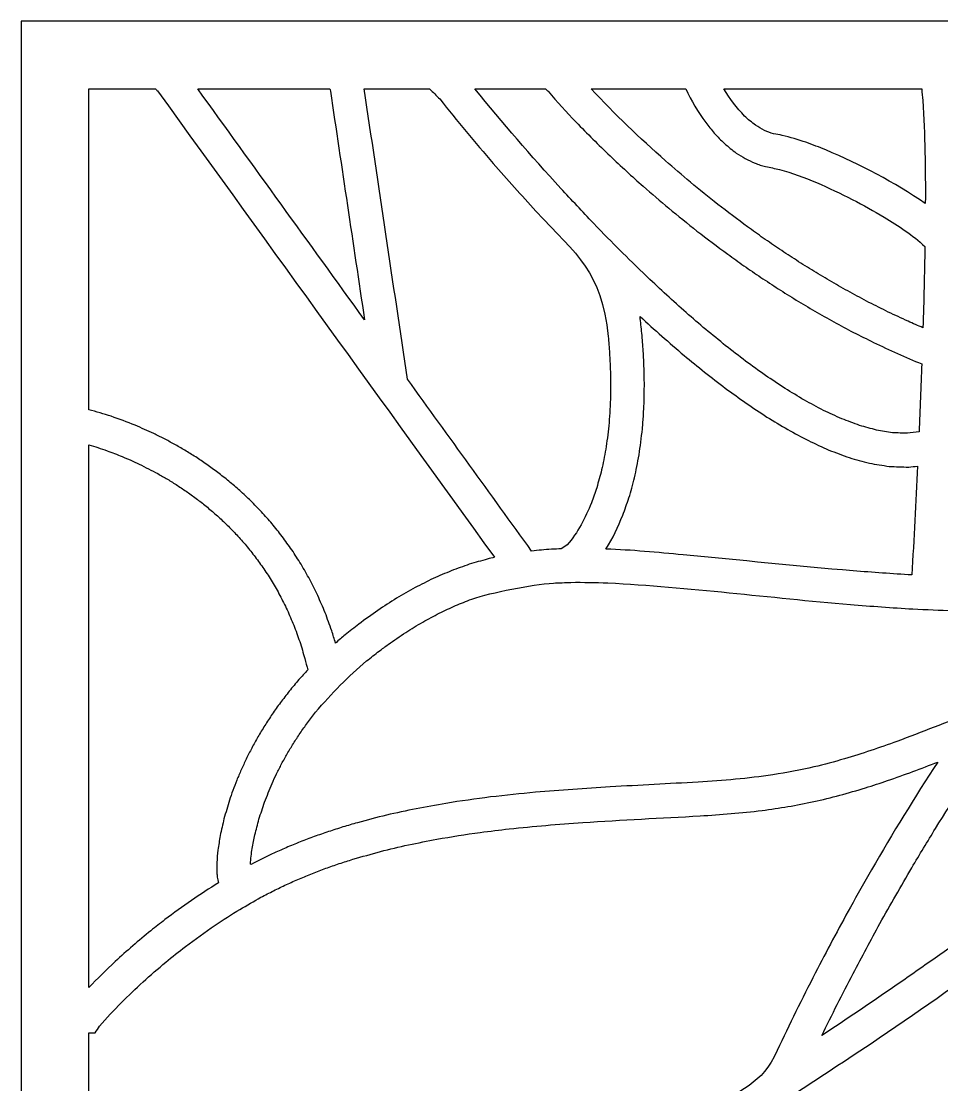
# Model space of a CAD drawing. Header units: centimetres. Extents: x 12.3 to 24.6, y -9 to -3.9.
# Drawn here: x 12.336 to 15.113, y -7.06 to -3.854 of the extents above; entities that cross this region are included whole.
import ezdxf

# ---------------------------------------------------------------- set-up
doc = ezdxf.new("R2010")
doc.units = ezdxf.units.CM
doc.header["$MEASUREMENT"] = 0
doc.layers.add('layer 1', color=7, linetype='Continuous')

msp = doc.modelspace()

# ---------------------------------------------------------------- linework, layer by layer
at = {"layer": 'layer 1', "color": 250, "lineweight": 30}
for points, knots in [([(12.33584, -9.00021), (12.33584, -7.28467), (12.33584, -5.56913), (12.33584, -3.85358), (12.33584, -3.85358), (16.43785, -3.85358), (20.53987, -3.85358), (24.64189, -3.85358), (24.64189, -3.85358), (24.64189, -5.56913), (24.64189, -7.28467), (24.64189, -9.00021), (24.64189, -9.00021), (20.53987, -9.00021), (16.43785, -9.00021), (12.33584, -9.00021)], [0, 0, 0, 0, 0.2, 0.2, 0.2, 0.2, 0.4, 0.4, 0.4, 0.4, 0.6, 0.6, 0.6, 0.6, 1, 1, 1, 1]), ([(12.53966, -5.02526), (12.56237, -5.03082), (12.58464, -5.03763), (12.60694, -5.04478), (12.60694, -5.04478), (12.63129, -5.05318), (12.65515, -5.06214), (12.67908, -5.07167), (12.67908, -5.07167), (12.69793, -5.08005), (12.71679, -5.08844), (12.73564, -5.09682), (12.73564, -5.09682), (12.74572, -5.10181), (12.7558, -5.1068), (12.76588, -5.11179), (12.76588, -5.11179), (12.7763, -5.11736), (12.78673, -5.12292), (12.79716, -5.12848), (12.79716, -5.12848), (12.80787, -5.13464), (12.81857, -5.14079), (12.82928, -5.14695), (12.82928, -5.14695), (12.8402, -5.15373), (12.85112, -5.16051), (12.86204, -5.16729), (12.86204, -5.16729), (12.87311, -5.17471), (12.88418, -5.18214), (12.89525, -5.18957), (12.89525, -5.18957), (12.9064, -5.19767), (12.91755, -5.20578), (12.9287, -5.21388), (12.9287, -5.21388), (12.93987, -5.22269), (12.95103, -5.2315), (12.96219, -5.2403), (12.96219, -5.2403), (12.9733, -5.24984), (12.9844, -5.25938), (12.99551, -5.26891), (12.99551, -5.26891), (13.00649, -5.27921), (13.01747, -5.2895), (13.02845, -5.29979), (13.02845, -5.29979), (13.03923, -5.31086), (13.05002, -5.32194), (13.0608, -5.33301), (13.0608, -5.33301), (13.07132, -5.34489), (13.08183, -5.35677), (13.09235, -5.36865), (13.09235, -5.36865), (13.10253, -5.38136), (13.1127, -5.39407), (13.12288, -5.40678), (13.12288, -5.40678), (13.13265, -5.42034), (13.14241, -5.4339), (13.15218, -5.44746), (13.15218, -5.44746), (13.16147, -5.4619), (13.17075, -5.47633), (13.18003, -5.49077), (13.18003, -5.49077), (13.18876, -5.5061), (13.19749, -5.52143), (13.20622, -5.53676), (13.20622, -5.53676), (13.21432, -5.553), (13.22242, -5.56924), (13.23052, -5.58548), (13.23052, -5.58548), (13.23793, -5.60265), (13.24533, -5.61982), (13.25273, -5.63699), (13.25273, -5.63699), (13.25937, -5.65511), (13.266, -5.67322), (13.27264, -5.69134), (13.27264, -5.69134), (13.2764, -5.70372), (13.28016, -5.7161), (13.28393, -5.72847), (13.28393, -5.72847), (13.29364, -5.72016), (13.30335, -5.71184), (13.31307, -5.70353), (13.31307, -5.70353), (13.32675, -5.69278), (13.34043, -5.68204), (13.35412, -5.67129), (13.35412, -5.67129), (13.37337, -5.65748), (13.39262, -5.64366), (13.41187, -5.62984), (13.41187, -5.62984), (13.43066, -5.61767), (13.44945, -5.6055), (13.46824, -5.59332), (13.46824, -5.59332), (13.48674, -5.58268), (13.50524, -5.57203), (13.52374, -5.56138), (13.52374, -5.56138), (13.54203, -5.55218), (13.56032, -5.54299), (13.57861, -5.53379), (13.57861, -5.53379), (13.59678, -5.52598), (13.61494, -5.51818), (13.63311, -5.51037), (13.63311, -5.51037), (13.65122, -5.50387), (13.66933, -5.49738), (13.68745, -5.49089), (13.68745, -5.49089), (13.70557, -5.48564), (13.72369, -5.48039), (13.74182, -5.47514), (13.74182, -5.47514), (13.74903, -5.4734), (13.75625, -5.47167), (13.76346, -5.46994), (13.76346, -5.46994), (13.42285, -4.99869), (13.09749, -4.54854), (12.74678, -4.06333), (12.74678, -4.06333), (12.74481, -4.06136), (12.74284, -4.05938), (12.74086, -4.05741), (12.74086, -4.05741), (12.6738, -4.05741), (12.60673, -4.05741), (12.53966, -4.05741), (12.53966, -4.05741), (12.53966, -4.38003), (12.53966, -4.70264), (12.53966, -5.02526)], [0, 0, 0, 0, 0.027027, 0.027027, 0.027027, 0.027027, 0.0540541, 0.0540541, 0.0540541, 0.0540541, 0.0810811, 0.0810811, 0.0810811, 0.0810811, 0.1081081, 0.1081081, 0.1081081, 0.1081081, 0.1351351, 0.1351351, 0.1351351, 0.1351351, 0.1621622, 0.1621622, 0.1621622, 0.1621622, 0.1891892, 0.1891892, 0.1891892, 0.1891892, 0.2162162, 0.2162162, 0.2162162, 0.2162162, 0.2432432, 0.2432432, 0.2432432, 0.2432432, 0.2702703, 0.2702703, 0.2702703, 0.2702703, 0.2972973, 0.2972973, 0.2972973, 0.2972973, 0.3243243, 0.3243243, 0.3243243, 0.3243243, 0.3513514, 0.3513514, 0.3513514, 0.3513514, 0.3783784, 0.3783784, 0.3783784, 0.3783784, 0.4054054, 0.4054054, 0.4054054, 0.4054054, 0.4324324, 0.4324324, 0.4324324, 0.4324324, 0.4594595, 0.4594595, 0.4594595, 0.4594595, 0.4864865, 0.4864865, 0.4864865, 0.4864865, 0.5135135, 0.5135135, 0.5135135, 0.5135135, 0.5405405, 0.5405405, 0.5405405, 0.5405405, 0.5675676, 0.5675676, 0.5675676, 0.5675676, 0.5945946, 0.5945946, 0.5945946, 0.5945946, 0.6216216, 0.6216216, 0.6216216, 0.6216216, 0.6486486, 0.6486486, 0.6486486, 0.6486486, 0.6756757, 0.6756757, 0.6756757, 0.6756757, 0.7027027, 0.7027027, 0.7027027, 0.7027027, 0.7297297, 0.7297297, 0.7297297, 0.7297297, 0.7567568, 0.7567568, 0.7567568, 0.7567568, 0.7837838, 0.7837838, 0.7837838, 0.7837838, 0.8108108, 0.8108108, 0.8108108, 0.8108108, 0.8378378, 0.8378378, 0.8378378, 0.8378378, 0.8648649, 0.8648649, 0.8648649, 0.8648649, 0.8918919, 0.8918919, 0.8918919, 0.8918919, 0.9189189, 0.9189189, 0.9189189, 0.9189189, 0.9459459, 0.9459459, 0.9459459, 0.9459459, 1, 1, 1, 1]), ([(12.86825, -4.05741), (13.03592, -4.28939), (13.20359, -4.52136), (13.37126, -4.75334), (13.37126, -4.75334), (13.337, -4.52356), (13.30273, -4.29378), (13.26847, -4.064), (13.26847, -4.064), (13.26792, -4.0618), (13.26737, -4.05961), (13.26682, -4.05741), (13.26682, -4.05741), (13.13396, -4.05741), (13.00111, -4.05741), (12.86825, -4.05741)], [0, 0, 0, 0, 0.2, 0.2, 0.2, 0.2, 0.4, 0.4, 0.4, 0.4, 0.6, 0.6, 0.6, 0.6, 1, 1, 1, 1]), ([(13.37052, -4.05741), (13.41404, -4.34926), (13.45757, -4.64111), (13.50109, -4.93296), (13.50109, -4.93296), (13.62587, -5.1056), (13.75066, -5.27824), (13.87544, -5.45089), (13.87544, -5.45089), (13.89526, -5.44846), (13.91525, -5.44714), (13.93516, -5.44569), (13.93516, -5.44569), (13.94514, -5.44521), (13.95513, -5.44472), (13.96511, -5.44423), (13.96511, -5.44423), (13.97098, -5.44017), (13.97686, -5.4361), (13.98273, -5.43204), (13.98273, -5.43204), (14.01551, -5.39565), (14.03719, -5.3506), (14.0558, -5.30577), (14.0558, -5.30577), (14.06118, -5.29053), (14.06655, -5.27529), (14.07193, -5.26005), (14.07193, -5.26005), (14.07684, -5.24215), (14.08175, -5.22424), (14.08666, -5.20634), (14.08666, -5.20634), (14.08885, -5.19634), (14.09103, -5.18635), (14.09322, -5.17636), (14.09322, -5.17636), (14.09517, -5.16564), (14.09712, -5.15493), (14.09908, -5.14422), (14.09908, -5.14422), (14.10076, -5.13278), (14.10244, -5.12133), (14.10412, -5.10989), (14.10412, -5.10989), (14.10549, -5.09769), (14.10686, -5.0855), (14.10823, -5.0733), (14.10823, -5.0733), (14.10925, -5.06034), (14.11027, -5.04738), (14.11129, -5.03442), (14.11129, -5.03442), (14.11192, -5.02067), (14.11255, -5.00693), (14.11317, -4.99318), (14.11317, -4.99318), (14.11337, -4.97864), (14.11357, -4.96409), (14.11377, -4.94955), (14.11377, -4.94955), (14.1135, -4.93419), (14.11322, -4.91883), (14.11295, -4.90347), (14.11295, -4.90347), (14.11217, -4.88728), (14.11139, -4.87109), (14.1106, -4.8549), (14.1106, -4.8549), (14.10927, -4.83787), (14.10794, -4.82083), (14.1066, -4.8038), (14.1066, -4.8038), (14.08545, -4.6071), (14.01503, -4.56145), (13.88819, -4.42623), (13.88819, -4.42623), (13.84491, -4.37851), (13.8021, -4.33051), (13.75973, -4.28198), (13.75973, -4.28198), (13.70496, -4.21818), (13.65034, -4.15406), (13.5984, -4.08791), (13.5984, -4.08791), (13.58824, -4.07774), (13.57807, -4.06758), (13.5679, -4.05741), (13.5679, -4.05741), (13.50211, -4.05741), (13.43632, -4.05741), (13.37052, -4.05741)], [0, 0, 0, 0, 0.0416667, 0.0416667, 0.0416667, 0.0416667, 0.0833333, 0.0833333, 0.0833333, 0.0833333, 0.125, 0.125, 0.125, 0.125, 0.1666667, 0.1666667, 0.1666667, 0.1666667, 0.2083333, 0.2083333, 0.2083333, 0.2083333, 0.25, 0.25, 0.25, 0.25, 0.2916667, 0.2916667, 0.2916667, 0.2916667, 0.3333333, 0.3333333, 0.3333333, 0.3333333, 0.375, 0.375, 0.375, 0.375, 0.4166667, 0.4166667, 0.4166667, 0.4166667, 0.4583333, 0.4583333, 0.4583333, 0.4583333, 0.5, 0.5, 0.5, 0.5, 0.5416667, 0.5416667, 0.5416667, 0.5416667, 0.5833333, 0.5833333, 0.5833333, 0.5833333, 0.625, 0.625, 0.625, 0.625, 0.6666667, 0.6666667, 0.6666667, 0.6666667, 0.7083333, 0.7083333, 0.7083333, 0.7083333, 0.75, 0.75, 0.75, 0.75, 0.7916667, 0.7916667, 0.7916667, 0.7916667, 0.8333333, 0.8333333, 0.8333333, 0.8333333, 0.875, 0.875, 0.875, 0.875, 0.9166667, 0.9166667, 0.9166667, 0.9166667, 1, 1, 1, 1]), ([(13.70448, -4.05741), (13.78742, -4.16023), (13.87456, -4.25952), (13.96331, -4.35735), (13.96331, -4.35735), (13.99616, -4.39237), (14.02901, -4.42739), (14.06186, -4.46241), (14.06186, -4.46241), (14.12548, -4.52776), (14.15702, -4.5593), (14.22539, -4.62546), (14.22539, -4.62546), (14.24458, -4.64339), (14.26377, -4.66132), (14.28296, -4.67925), (14.28296, -4.67925), (14.3025, -4.69681), (14.32204, -4.71436), (14.34158, -4.73192), (14.34158, -4.73192), (14.36137, -4.74894), (14.38116, -4.76595), (14.40096, -4.78297), (14.40096, -4.78297), (14.4209, -4.79927), (14.44085, -4.81557), (14.4608, -4.83188), (14.4608, -4.83188), (14.4808, -4.8473), (14.50079, -4.86273), (14.52079, -4.87815), (14.52079, -4.87815), (14.54074, -4.89253), (14.56068, -4.9069), (14.58062, -4.92128), (14.58062, -4.92128), (14.6004, -4.93443), (14.62018, -4.94759), (14.63996, -4.96075), (14.63996, -4.96075), (14.65946, -4.97252), (14.67896, -4.9843), (14.69846, -4.99607), (14.69846, -4.99607), (14.71756, -5.00629), (14.73666, -5.01652), (14.75575, -5.02674), (14.75575, -5.02674), (14.77431, -5.03527), (14.79287, -5.04379), (14.81143, -5.05231), (14.81143, -5.05231), (14.82931, -5.05898), (14.84719, -5.06565), (14.86507, -5.07232), (14.86507, -5.07232), (14.88212, -5.07702), (14.89917, -5.08172), (14.91621, -5.08642), (14.91621, -5.08642), (14.93228, -5.08906), (14.94834, -5.0917), (14.96441, -5.09434), (14.96441, -5.09434), (14.97937, -5.09487), (14.99434, -5.0954), (15.0093, -5.09593), (15.0093, -5.09593), (15.02092, -5.0946), (15.03255, -5.09327), (15.04417, -5.09193), (15.04417, -5.09193), (15.04708, -5.02353), (15.04989, -4.95512), (15.05232, -4.88669), (15.05232, -4.88669), (15.00304, -4.86692), (14.95505, -4.84454), (14.907, -4.82201), (14.907, -4.82201), (14.8868, -4.81187), (14.86659, -4.80173), (14.84639, -4.79159), (14.84639, -4.79159), (14.82669, -4.78108), (14.807, -4.77056), (14.7873, -4.76004), (14.7873, -4.76004), (14.76812, -4.7492), (14.74894, -4.73836), (14.72977, -4.72752), (14.72977, -4.72752), (14.71112, -4.71641), (14.69248, -4.70529), (14.67383, -4.69418), (14.67383, -4.69418), (14.65574, -4.68285), (14.63764, -4.67152), (14.61954, -4.66019), (14.61954, -4.66019), (14.60201, -4.6487), (14.58447, -4.6372), (14.56694, -4.62571), (14.56694, -4.62571), (14.54998, -4.61411), (14.53302, -4.6025), (14.51606, -4.5909), (14.51606, -4.5909), (14.4997, -4.57923), (14.48333, -4.56757), (14.46696, -4.55591), (14.46696, -4.55591), (14.43605, -4.53263), (14.40515, -4.50934), (14.37424, -4.48606), (14.37424, -4.48606), (14.34587, -4.46318), (14.3175, -4.44031), (14.28914, -4.41743), (14.28914, -4.41743), (14.26342, -4.39539), (14.23771, -4.37334), (14.21199, -4.35129), (14.21199, -4.35129), (14.17824, -4.3211), (14.14495, -4.2906), (14.11199, -4.25954), (14.11199, -4.25954), (14.07737, -4.22612), (14.04334, -4.19233), (14.00985, -4.15777), (14.00985, -4.15777), (13.98096, -4.12733), (13.95233, -4.09668), (13.9251, -4.06472), (13.9251, -4.06472), (13.92266, -4.06228), (13.92023, -4.05985), (13.91779, -4.05741), (13.91779, -4.05741), (13.84669, -4.05741), (13.77559, -4.05741), (13.70448, -4.05741)], [0, 0, 0, 0, 0.027027, 0.027027, 0.027027, 0.027027, 0.0540541, 0.0540541, 0.0540541, 0.0540541, 0.0810811, 0.0810811, 0.0810811, 0.0810811, 0.1081081, 0.1081081, 0.1081081, 0.1081081, 0.1351351, 0.1351351, 0.1351351, 0.1351351, 0.1621622, 0.1621622, 0.1621622, 0.1621622, 0.1891892, 0.1891892, 0.1891892, 0.1891892, 0.2162162, 0.2162162, 0.2162162, 0.2162162, 0.2432432, 0.2432432, 0.2432432, 0.2432432, 0.2702703, 0.2702703, 0.2702703, 0.2702703, 0.2972973, 0.2972973, 0.2972973, 0.2972973, 0.3243243, 0.3243243, 0.3243243, 0.3243243, 0.3513514, 0.3513514, 0.3513514, 0.3513514, 0.3783784, 0.3783784, 0.3783784, 0.3783784, 0.4054054, 0.4054054, 0.4054054, 0.4054054, 0.4324324, 0.4324324, 0.4324324, 0.4324324, 0.4594595, 0.4594595, 0.4594595, 0.4594595, 0.4864865, 0.4864865, 0.4864865, 0.4864865, 0.5135135, 0.5135135, 0.5135135, 0.5135135, 0.5405405, 0.5405405, 0.5405405, 0.5405405, 0.5675676, 0.5675676, 0.5675676, 0.5675676, 0.5945946, 0.5945946, 0.5945946, 0.5945946, 0.6216216, 0.6216216, 0.6216216, 0.6216216, 0.6486486, 0.6486486, 0.6486486, 0.6486486, 0.6756757, 0.6756757, 0.6756757, 0.6756757, 0.7027027, 0.7027027, 0.7027027, 0.7027027, 0.7297297, 0.7297297, 0.7297297, 0.7297297, 0.7567568, 0.7567568, 0.7567568, 0.7567568, 0.7837838, 0.7837838, 0.7837838, 0.7837838, 0.8108108, 0.8108108, 0.8108108, 0.8108108, 0.8378378, 0.8378378, 0.8378378, 0.8378378, 0.8648649, 0.8648649, 0.8648649, 0.8648649, 0.8918919, 0.8918919, 0.8918919, 0.8918919, 0.9189189, 0.9189189, 0.9189189, 0.9189189, 0.9459459, 0.9459459, 0.9459459, 0.9459459, 1, 1, 1, 1]), ([(14.05515, -4.05741), (14.12593, -4.13382), (14.20186, -4.20549), (14.27942, -4.27487), (14.27942, -4.27487), (14.30439, -4.29628), (14.32936, -4.31769), (14.35433, -4.3391), (14.35433, -4.3391), (14.38187, -4.3613), (14.40941, -4.38351), (14.43694, -4.40571), (14.43694, -4.40571), (14.46691, -4.42829), (14.49688, -4.45087), (14.52685, -4.47344), (14.52685, -4.47344), (14.5427, -4.48474), (14.55856, -4.49604), (14.57441, -4.50734), (14.57441, -4.50734), (14.59083, -4.51857), (14.60724, -4.5298), (14.62366, -4.54103), (14.62366, -4.54103), (14.64061, -4.55215), (14.65757, -4.56326), (14.67452, -4.57438), (14.67452, -4.57438), (14.69201, -4.58532), (14.70949, -4.59626), (14.72697, -4.60721), (14.72697, -4.60721), (14.74496, -4.61793), (14.76295, -4.62865), (14.78094, -4.63938), (14.78094, -4.63938), (14.79942, -4.64982), (14.8179, -4.66027), (14.83638, -4.67072), (14.83638, -4.67072), (14.85534, -4.68084), (14.8743, -4.69096), (14.89325, -4.70108), (14.89325, -4.70108), (14.91267, -4.71083), (14.93208, -4.72057), (14.9515, -4.73031), (14.9515, -4.73031), (14.97135, -4.73962), (14.99121, -4.74894), (15.01107, -4.75825), (15.01107, -4.75825), (15.02604, -4.76477), (15.04101, -4.77129), (15.05599, -4.77781), (15.05599, -4.77781), (15.05864, -4.69617), (15.06048, -4.61449), (15.06189, -4.53281), (15.06189, -4.53281), (15.0252, -4.49799), (14.98219, -4.47064), (14.9392, -4.44433), (14.9392, -4.44433), (14.90752, -4.42559), (14.87555, -4.40791), (14.84291, -4.39089), (14.84291, -4.39089), (14.77228, -4.35518), (14.69968, -4.32159), (14.62316, -4.30053), (14.62316, -4.30053), (14.60932, -4.29724), (14.59542, -4.29458), (14.58149, -4.29172), (14.58149, -4.29172), (14.57604, -4.29018), (14.57059, -4.28865), (14.56515, -4.28711), (14.56515, -4.28711), (14.55991, -4.28523), (14.55467, -4.28335), (14.54943, -4.28147), (14.54943, -4.28147), (14.5396, -4.27684), (14.52977, -4.2722), (14.51994, -4.26757), (14.51994, -4.26757), (14.51097, -4.262), (14.502, -4.25642), (14.49303, -4.25085), (14.49303, -4.25085), (14.48054, -4.2417), (14.46892, -4.23235), (14.4573, -4.22212), (14.4573, -4.22212), (14.44666, -4.212), (14.43662, -4.20174), (14.42672, -4.1909), (14.42672, -4.1909), (14.41778, -4.18047), (14.40926, -4.16996), (14.40091, -4.15905), (14.40091, -4.15905), (14.37776, -4.12718), (14.35675, -4.09336), (14.34044, -4.05741), (14.34044, -4.05741), (14.24534, -4.05741), (14.15025, -4.05741), (14.05515, -4.05741)], [0, 0, 0, 0, 0.0344828, 0.0344828, 0.0344828, 0.0344828, 0.0689655, 0.0689655, 0.0689655, 0.0689655, 0.1034483, 0.1034483, 0.1034483, 0.1034483, 0.137931, 0.137931, 0.137931, 0.137931, 0.1724138, 0.1724138, 0.1724138, 0.1724138, 0.2068966, 0.2068966, 0.2068966, 0.2068966, 0.2413793, 0.2413793, 0.2413793, 0.2413793, 0.2758621, 0.2758621, 0.2758621, 0.2758621, 0.3103448, 0.3103448, 0.3103448, 0.3103448, 0.3448276, 0.3448276, 0.3448276, 0.3448276, 0.3793103, 0.3793103, 0.3793103, 0.3793103, 0.4137931, 0.4137931, 0.4137931, 0.4137931, 0.4482759, 0.4482759, 0.4482759, 0.4482759, 0.4827586, 0.4827586, 0.4827586, 0.4827586, 0.5172414, 0.5172414, 0.5172414, 0.5172414, 0.5517241, 0.5517241, 0.5517241, 0.5517241, 0.5862069, 0.5862069, 0.5862069, 0.5862069, 0.6206897, 0.6206897, 0.6206897, 0.6206897, 0.6551724, 0.6551724, 0.6551724, 0.6551724, 0.6896552, 0.6896552, 0.6896552, 0.6896552, 0.7241379, 0.7241379, 0.7241379, 0.7241379, 0.7586207, 0.7586207, 0.7586207, 0.7586207, 0.7931034, 0.7931034, 0.7931034, 0.7931034, 0.8275862, 0.8275862, 0.8275862, 0.8275862, 0.862069, 0.862069, 0.862069, 0.862069, 0.8965517, 0.8965517, 0.8965517, 0.8965517, 0.9310345, 0.9310345, 0.9310345, 0.9310345, 1, 1, 1, 1]), ([(14.45545, -4.05741), (14.47308, -4.08705), (14.49406, -4.11467), (14.51817, -4.13936), (14.51817, -4.13936), (14.5288, -4.14948), (14.53941, -4.15848), (14.55125, -4.16716), (14.55125, -4.16716), (14.56, -4.17294), (14.56853, -4.17795), (14.57786, -4.18271), (14.57786, -4.18271), (14.58714, -4.18674), (14.59587, -4.18989), (14.6056, -4.19263), (14.6056, -4.19263), (14.61422, -4.19434), (14.62285, -4.19605), (14.63148, -4.19776), (14.63148, -4.19776), (14.65594, -4.20357), (14.6794, -4.2106), (14.70323, -4.21859), (14.70323, -4.21859), (14.72331, -4.22582), (14.7431, -4.23342), (14.76289, -4.2414), (14.76289, -4.2414), (14.8678, -4.28567), (14.96937, -4.33864), (15.06324, -4.40326), (15.06324, -4.40326), (15.06387, -4.29959), (15.06232, -4.19601), (15.05552, -4.09254), (15.05552, -4.09254), (15.05445, -4.08085), (15.05338, -4.06916), (15.05232, -4.05747), (15.05232, -4.05747), (15.05231, -4.05745), (15.05231, -4.05743), (15.05231, -4.05741), (15.05231, -4.05741), (14.85335, -4.05741), (14.6544, -4.05741), (14.45545, -4.05741)], [0, 0, 0, 0, 0.0769231, 0.0769231, 0.0769231, 0.0769231, 0.1538462, 0.1538462, 0.1538462, 0.1538462, 0.2307692, 0.2307692, 0.2307692, 0.2307692, 0.3076923, 0.3076923, 0.3076923, 0.3076923, 0.3846154, 0.3846154, 0.3846154, 0.3846154, 0.4615385, 0.4615385, 0.4615385, 0.4615385, 0.5384615, 0.5384615, 0.5384615, 0.5384615, 0.6153846, 0.6153846, 0.6153846, 0.6153846, 0.6923077, 0.6923077, 0.6923077, 0.6923077, 0.7692308, 0.7692308, 0.7692308, 0.7692308, 0.8461538, 0.8461538, 0.8461538, 0.8461538, 1, 1, 1, 1]), ([(15.02262, -5.52323), (15.02885, -5.41388), (15.03445, -5.30447), (15.03952, -5.19505), (15.03952, -5.19505), (15.03079, -5.19605), (15.02205, -5.19705), (15.01332, -5.19805), (15.01332, -5.19805), (14.99364, -5.19735), (14.97397, -5.19665), (14.9543, -5.19595), (14.9543, -5.19595), (14.93432, -5.19267), (14.91433, -5.18939), (14.89435, -5.18611), (14.89435, -5.18611), (14.87412, -5.18053), (14.85389, -5.17495), (14.83365, -5.16938), (14.83365, -5.16938), (14.81321, -5.16175), (14.79276, -5.15412), (14.77231, -5.14648), (14.77231, -5.14648), (14.75167, -5.13701), (14.73103, -5.12754), (14.7104, -5.11806), (14.7104, -5.11806), (14.68961, -5.10693), (14.66883, -5.0958), (14.64804, -5.08467), (14.64804, -5.08467), (14.62715, -5.07206), (14.60626, -5.05945), (14.58538, -5.04684), (14.58538, -5.04684), (14.56445, -5.03292), (14.54352, -5.01899), (14.52258, -5.00507), (14.52258, -5.00507), (14.50168, -4.99), (14.48077, -4.97493), (14.45986, -4.95986), (14.45986, -4.95986), (14.43904, -4.94381), (14.41823, -4.92775), (14.39741, -4.9117), (14.39741, -4.9117), (14.37677, -4.89482), (14.35613, -4.87795), (14.33548, -4.86107), (14.33548, -4.86107), (14.29066, -4.82255), (14.24584, -4.78405), (14.20264, -4.74368), (14.20264, -4.74368), (14.20446, -4.76058), (14.20627, -4.77747), (14.20809, -4.79437), (14.20809, -4.79437), (14.2095, -4.8124), (14.21091, -4.83043), (14.21232, -4.84846), (14.21232, -4.84846), (14.21316, -4.86568), (14.21399, -4.88289), (14.21482, -4.90011), (14.21482, -4.90011), (14.21511, -4.91652), (14.2154, -4.93293), (14.2157, -4.94934), (14.2157, -4.94934), (14.21548, -4.96496), (14.21527, -4.98058), (14.21506, -4.99621), (14.21506, -4.99621), (14.21438, -5.01105), (14.2137, -5.0259), (14.21302, -5.04074), (14.21302, -5.04074), (14.21191, -5.05482), (14.2108, -5.06891), (14.2097, -5.08299), (14.2097, -5.08299), (14.2082, -5.09632), (14.2067, -5.10966), (14.2052, -5.12299), (14.2052, -5.12299), (14.20335, -5.13558), (14.2015, -5.14818), (14.19965, -5.16077), (14.19965, -5.16077), (14.19749, -5.17265), (14.19532, -5.18452), (14.19316, -5.19639), (14.19316, -5.19639), (14.19072, -5.20755), (14.18828, -5.2187), (14.18584, -5.22986), (14.18584, -5.22986), (14.18316, -5.24032), (14.18049, -5.25078), (14.17781, -5.26124), (14.17781, -5.26124), (14.17493, -5.27102), (14.17206, -5.28079), (14.16918, -5.29056), (14.16918, -5.29056), (14.163, -5.30809), (14.15681, -5.32563), (14.15063, -5.34316), (14.15063, -5.34316), (14.13605, -5.37828), (14.12037, -5.41278), (14.09981, -5.44487), (14.09981, -5.44487), (14.17757, -5.44785), (14.25509, -5.45522), (14.33255, -5.46232), (14.33255, -5.46232), (14.50357, -5.47859), (14.67442, -5.49626), (14.84559, -5.5108), (14.84559, -5.5108), (14.9046, -5.51542), (14.96355, -5.51965), (15.02262, -5.52323)], [0, 0, 0, 0, 0.030303, 0.030303, 0.030303, 0.030303, 0.0606061, 0.0606061, 0.0606061, 0.0606061, 0.0909091, 0.0909091, 0.0909091, 0.0909091, 0.1212121, 0.1212121, 0.1212121, 0.1212121, 0.1515152, 0.1515152, 0.1515152, 0.1515152, 0.1818182, 0.1818182, 0.1818182, 0.1818182, 0.2121212, 0.2121212, 0.2121212, 0.2121212, 0.2424242, 0.2424242, 0.2424242, 0.2424242, 0.2727273, 0.2727273, 0.2727273, 0.2727273, 0.3030303, 0.3030303, 0.3030303, 0.3030303, 0.3333333, 0.3333333, 0.3333333, 0.3333333, 0.3636364, 0.3636364, 0.3636364, 0.3636364, 0.3939394, 0.3939394, 0.3939394, 0.3939394, 0.4242424, 0.4242424, 0.4242424, 0.4242424, 0.4545455, 0.4545455, 0.4545455, 0.4545455, 0.4848485, 0.4848485, 0.4848485, 0.4848485, 0.5151515, 0.5151515, 0.5151515, 0.5151515, 0.5454545, 0.5454545, 0.5454545, 0.5454545, 0.5757576, 0.5757576, 0.5757576, 0.5757576, 0.6060606, 0.6060606, 0.6060606, 0.6060606, 0.6363636, 0.6363636, 0.6363636, 0.6363636, 0.6666667, 0.6666667, 0.6666667, 0.6666667, 0.6969697, 0.6969697, 0.6969697, 0.6969697, 0.7272727, 0.7272727, 0.7272727, 0.7272727, 0.7575758, 0.7575758, 0.7575758, 0.7575758, 0.7878788, 0.7878788, 0.7878788, 0.7878788, 0.8181818, 0.8181818, 0.8181818, 0.8181818, 0.8484848, 0.8484848, 0.8484848, 0.8484848, 0.8787879, 0.8787879, 0.8787879, 0.8787879, 0.9090909, 0.9090909, 0.9090909, 0.9090909, 0.9393939, 0.9393939, 0.9393939, 0.9393939, 1, 1, 1, 1]), ([(12.53966, -6.7675), (12.56541, -6.74039), (12.59226, -6.7143), (12.61944, -6.68873), (12.61944, -6.68873), (12.65438, -6.65655), (12.69006, -6.62572), (12.72684, -6.59567), (12.72684, -6.59567), (12.74098, -6.58457), (12.75512, -6.57347), (12.76926, -6.56237), (12.76926, -6.56237), (12.8218, -6.52285), (12.87532, -6.48561), (12.93131, -6.45113), (12.93131, -6.45113), (12.92994, -6.44557), (12.92857, -6.44), (12.9272, -6.43444), (12.9272, -6.43444), (12.92673, -6.42987), (12.92626, -6.4253), (12.92578, -6.42074), (12.92578, -6.42074), (12.92575, -6.41053), (12.92572, -6.40032), (12.92569, -6.39011), (12.92569, -6.39011), (12.92677, -6.3777), (12.92785, -6.36528), (12.92893, -6.35286), (12.92893, -6.35286), (12.93127, -6.33816), (12.93361, -6.32347), (12.93595, -6.30877), (12.93595, -6.30877), (12.93976, -6.29199), (12.94356, -6.27521), (12.94736, -6.25842), (12.94736, -6.25842), (12.95284, -6.23982), (12.95831, -6.22121), (12.96379, -6.2026), (12.96379, -6.2026), (12.96723, -6.19271), (12.97066, -6.18281), (12.9741, -6.17291), (12.9741, -6.17291), (12.97803, -6.16267), (12.98197, -6.15243), (12.98591, -6.14219), (12.98591, -6.14219), (12.99037, -6.13164), (12.99484, -6.12109), (12.9993, -6.11055), (12.9993, -6.11055), (13.00432, -6.09973), (13.00934, -6.08892), (13.01436, -6.07811), (13.01436, -6.07811), (13.01996, -6.06707), (13.02557, -6.05602), (13.03117, -6.04498), (13.03117, -6.04498), (13.03738, -6.03376), (13.0436, -6.02253), (13.04981, -6.0113), (13.04981, -6.0113), (13.05666, -5.99993), (13.06351, -5.98856), (13.07036, -5.97718), (13.07036, -5.97718), (13.07788, -5.96571), (13.08539, -5.95423), (13.0929, -5.94275), (13.0929, -5.94275), (13.10111, -5.93121), (13.10932, -5.91967), (13.11752, -5.90813), (13.11752, -5.90813), (13.12644, -5.89657), (13.13537, -5.88501), (13.14429, -5.87345), (13.14429, -5.87345), (13.15395, -5.86191), (13.16362, -5.85037), (13.17329, -5.83883), (13.17329, -5.83883), (13.18219, -5.82904), (13.19109, -5.81925), (13.19999, -5.80946), (13.19999, -5.80946), (13.19723, -5.79814), (13.19446, -5.78681), (13.1917, -5.77549), (13.1917, -5.77549), (13.18645, -5.75823), (13.18121, -5.74097), (13.17596, -5.72371), (13.17596, -5.72371), (13.16998, -5.70738), (13.164, -5.69105), (13.15802, -5.67472), (13.15802, -5.67472), (13.15136, -5.65929), (13.14471, -5.64386), (13.13806, -5.62843), (13.13806, -5.62843), (13.1308, -5.61387), (13.12353, -5.59931), (13.11627, -5.58475), (13.11627, -5.58475), (13.10846, -5.57103), (13.10064, -5.55731), (13.09283, -5.54358), (13.09283, -5.54358), (13.08452, -5.53067), (13.07622, -5.51776), (13.06792, -5.50484), (13.06792, -5.50484), (13.05918, -5.49271), (13.05044, -5.48058), (13.0417, -5.46845), (13.0417, -5.46845), (13.03259, -5.45707), (13.02348, -5.44569), (13.01437, -5.43432), (13.01437, -5.43432), (13.00495, -5.42367), (12.99552, -5.41302), (12.9861, -5.40238), (12.9861, -5.40238), (12.97642, -5.39244), (12.96674, -5.3825), (12.95706, -5.37256), (12.95706, -5.37256), (12.94718, -5.3633), (12.93731, -5.35404), (12.92743, -5.34479), (12.92743, -5.34479), (12.91742, -5.33619), (12.90741, -5.3276), (12.8974, -5.319), (12.8974, -5.319), (12.88732, -5.31105), (12.87724, -5.30309), (12.86716, -5.29514), (12.86716, -5.29514), (12.85707, -5.2878), (12.84697, -5.28047), (12.83688, -5.27313), (12.83688, -5.27313), (12.82684, -5.26639), (12.8168, -5.25966), (12.80676, -5.25292), (12.80676, -5.25292), (12.79684, -5.24676), (12.78692, -5.2406), (12.77699, -5.23444), (12.77699, -5.23444), (12.76725, -5.22884), (12.75751, -5.22324), (12.74776, -5.21764), (12.74776, -5.21764), (12.72908, -5.20802), (12.71039, -5.1984), (12.69171, -5.18879), (12.69171, -5.18879), (12.67453, -5.18115), (12.65734, -5.17351), (12.64016, -5.16587), (12.64016, -5.16587), (12.62501, -5.16004), (12.60985, -5.1542), (12.5947, -5.14837), (12.5947, -5.14837), (12.57653, -5.1421), (12.5582, -5.1359), (12.53966, -5.13056), (12.53966, -5.13056), (12.53966, -5.67621), (12.53966, -6.22185), (12.53966, -6.7675)], [0, 0, 0, 0, 0.0212766, 0.0212766, 0.0212766, 0.0212766, 0.0425532, 0.0425532, 0.0425532, 0.0425532, 0.0638298, 0.0638298, 0.0638298, 0.0638298, 0.0851064, 0.0851064, 0.0851064, 0.0851064, 0.106383, 0.106383, 0.106383, 0.106383, 0.1276596, 0.1276596, 0.1276596, 0.1276596, 0.1489362, 0.1489362, 0.1489362, 0.1489362, 0.1702128, 0.1702128, 0.1702128, 0.1702128, 0.1914894, 0.1914894, 0.1914894, 0.1914894, 0.212766, 0.212766, 0.212766, 0.212766, 0.2340426, 0.2340426, 0.2340426, 0.2340426, 0.2553191, 0.2553191, 0.2553191, 0.2553191, 0.2765957, 0.2765957, 0.2765957, 0.2765957, 0.2978723, 0.2978723, 0.2978723, 0.2978723, 0.3191489, 0.3191489, 0.3191489, 0.3191489, 0.3404255, 0.3404255, 0.3404255, 0.3404255, 0.3617021, 0.3617021, 0.3617021, 0.3617021, 0.3829787, 0.3829787, 0.3829787, 0.3829787, 0.4042553, 0.4042553, 0.4042553, 0.4042553, 0.4255319, 0.4255319, 0.4255319, 0.4255319, 0.4468085, 0.4468085, 0.4468085, 0.4468085, 0.4680851, 0.4680851, 0.4680851, 0.4680851, 0.4893617, 0.4893617, 0.4893617, 0.4893617, 0.5106383, 0.5106383, 0.5106383, 0.5106383, 0.5319149, 0.5319149, 0.5319149, 0.5319149, 0.5531915, 0.5531915, 0.5531915, 0.5531915, 0.5744681, 0.5744681, 0.5744681, 0.5744681, 0.5957447, 0.5957447, 0.5957447, 0.5957447, 0.6170213, 0.6170213, 0.6170213, 0.6170213, 0.6382979, 0.6382979, 0.6382979, 0.6382979, 0.6595745, 0.6595745, 0.6595745, 0.6595745, 0.6808511, 0.6808511, 0.6808511, 0.6808511, 0.7021277, 0.7021277, 0.7021277, 0.7021277, 0.7234043, 0.7234043, 0.7234043, 0.7234043, 0.7446809, 0.7446809, 0.7446809, 0.7446809, 0.7659574, 0.7659574, 0.7659574, 0.7659574, 0.787234, 0.787234, 0.787234, 0.787234, 0.8085106, 0.8085106, 0.8085106, 0.8085106, 0.8297872, 0.8297872, 0.8297872, 0.8297872, 0.8510638, 0.8510638, 0.8510638, 0.8510638, 0.8723404, 0.8723404, 0.8723404, 0.8723404, 0.893617, 0.893617, 0.893617, 0.893617, 0.9148936, 0.9148936, 0.9148936, 0.9148936, 0.9361702, 0.9361702, 0.9361702, 0.9361702, 0.9574468, 0.9574468, 0.9574468, 0.9574468, 1, 1, 1, 1]), ([(15.27816, -5.63234), (15.27653, -5.6346), (15.2749, -5.63686), (15.27327, -5.63912), (15.27327, -5.63912), (15.27105, -5.6369), (15.26884, -5.63469), (15.26662, -5.63247), (15.26662, -5.63247), (15.2271, -5.63192), (15.18758, -5.63136), (15.14806, -5.6308), (15.14806, -5.6308), (15.10721, -5.62904), (15.06637, -5.62728), (15.02553, -5.62551), (15.02553, -5.62551), (14.96272, -5.6217), (14.90004, -5.61729), (14.8373, -5.61238), (14.8373, -5.61238), (14.59357, -5.59168), (14.34977, -5.55953), (14.10552, -5.54708), (14.10552, -5.54708), (14.0683, -5.54566), (14.03135, -5.54499), (13.9941, -5.54535), (13.9941, -5.54535), (13.97653, -5.54604), (13.95896, -5.54673), (13.94138, -5.54742), (13.94138, -5.54742), (13.87355, -5.55234), (13.75613, -5.57515), (13.69467, -5.5961), (13.69467, -5.5961), (13.67849, -5.60247), (13.66231, -5.60884), (13.64614, -5.61522), (13.64614, -5.61522), (13.62976, -5.62285), (13.61338, -5.63049), (13.597, -5.63812), (13.597, -5.63812), (13.58031, -5.64713), (13.56361, -5.65613), (13.54692, -5.66513), (13.54692, -5.66513), (13.52981, -5.67561), (13.51269, -5.68608), (13.49558, -5.69655), (13.49558, -5.69655), (13.47795, -5.7086), (13.46031, -5.72064), (13.44268, -5.73269), (13.44268, -5.73269), (13.43371, -5.73928), (13.42474, -5.74587), (13.41577, -5.75246), (13.41577, -5.75246), (13.40308, -5.76242), (13.39039, -5.77239), (13.3777, -5.78235), (13.3777, -5.78235), (13.32303, -5.82915), (13.27199, -5.8797), (13.22372, -5.93733), (13.22372, -5.93733), (13.21562, -5.94783), (13.20752, -5.95832), (13.19942, -5.96882), (13.19942, -5.96882), (13.19198, -5.97929), (13.18454, -5.98975), (13.1771, -6.00022), (13.1771, -6.00022), (13.17029, -6.01061), (13.16348, -6.02101), (13.15667, -6.03141), (13.15667, -6.03141), (13.15047, -6.0417), (13.14427, -6.05199), (13.13807, -6.06229), (13.13807, -6.06229), (13.13246, -6.07243), (13.12684, -6.08258), (13.12122, -6.09273), (13.12122, -6.09273), (13.11616, -6.1027), (13.11111, -6.11267), (13.10605, -6.12264), (13.10605, -6.12264), (13.10152, -6.13238), (13.097, -6.14213), (13.09247, -6.15188), (13.09247, -6.15188), (13.08492, -6.17056), (13.07738, -6.18924), (13.06983, -6.20791), (13.06983, -6.20791), (13.06412, -6.22524), (13.05841, -6.24256), (13.0527, -6.25988), (13.0527, -6.25988), (13.04863, -6.27552), (13.04456, -6.29116), (13.04049, -6.3068), (13.04049, -6.3068), (13.03786, -6.3204), (13.03523, -6.334), (13.03261, -6.3476), (13.03261, -6.3476), (13.0304, -6.3632), (13.02788, -6.37926), (13.02752, -6.39504), (13.02752, -6.39504), (13.02799, -6.39528), (13.02846, -6.39551), (13.02893, -6.39575), (13.02893, -6.39575), (13.05031, -6.38519), (13.07168, -6.37464), (13.09306, -6.36409), (13.09306, -6.36409), (13.10702, -6.35789), (13.12098, -6.35168), (13.13494, -6.34548), (13.13494, -6.34548), (13.14903, -6.33969), (13.16313, -6.3339), (13.17723, -6.32812), (13.17723, -6.32812), (13.19145, -6.32272), (13.20567, -6.31733), (13.21989, -6.31194), (13.21989, -6.31194), (13.23423, -6.30693), (13.24857, -6.30192), (13.26291, -6.29691), (13.26291, -6.29691), (13.27736, -6.29226), (13.29181, -6.28761), (13.30626, -6.28297), (13.30626, -6.28297), (13.3208, -6.27866), (13.33535, -6.27436), (13.3499, -6.27006), (13.3499, -6.27006), (13.37926, -6.26244), (13.40861, -6.25481), (13.43797, -6.24719), (13.43797, -6.24719), (13.46762, -6.24075), (13.49726, -6.23431), (13.52691, -6.22787), (13.52691, -6.22787), (13.55678, -6.22249), (13.58666, -6.21711), (13.61653, -6.21173), (13.61653, -6.21173), (13.66158, -6.20472), (13.70656, -6.19837), (13.75178, -6.1926), (13.75178, -6.1926), (13.79699, -6.18739), (13.84215, -6.18268), (13.88745, -6.17841), (13.88745, -6.17841), (13.96251, -6.172), (14.03753, -6.16676), (14.11271, -6.16221), (14.11271, -6.16221), (14.20106, -6.15717), (14.28945, -6.15269), (14.37781, -6.14782), (14.37781, -6.14782), (14.45347, -6.14342), (14.52863, -6.13682), (14.60361, -6.12566), (14.60361, -6.12566), (14.64521, -6.11919), (14.68633, -6.11138), (14.72736, -6.10197), (14.72736, -6.10197), (14.75822, -6.09463), (14.78875, -6.08633), (14.81928, -6.07775), (14.81928, -6.07775), (14.87275, -6.06169), (14.92521, -6.04408), (14.97768, -6.02505), (14.97768, -6.02505), (15.05285, -5.997), (15.12728, -5.96702), (15.20264, -5.93954), (15.20264, -5.93954), (15.23418, -5.89504), (15.26731, -5.85174), (15.30042, -5.80842), (15.30042, -5.80842), (15.35017, -5.746), (15.40035, -5.68396), (15.45465, -5.62538), (15.45465, -5.62538), (15.39595, -5.63024), (15.33704, -5.63159), (15.27816, -5.63234)], [0, 0, 0, 0, 0.0188679, 0.0188679, 0.0188679, 0.0188679, 0.0377358, 0.0377358, 0.0377358, 0.0377358, 0.0566038, 0.0566038, 0.0566038, 0.0566038, 0.0754717, 0.0754717, 0.0754717, 0.0754717, 0.0943396, 0.0943396, 0.0943396, 0.0943396, 0.1132075, 0.1132075, 0.1132075, 0.1132075, 0.1320755, 0.1320755, 0.1320755, 0.1320755, 0.1509434, 0.1509434, 0.1509434, 0.1509434, 0.1698113, 0.1698113, 0.1698113, 0.1698113, 0.1886792, 0.1886792, 0.1886792, 0.1886792, 0.2075472, 0.2075472, 0.2075472, 0.2075472, 0.2264151, 0.2264151, 0.2264151, 0.2264151, 0.245283, 0.245283, 0.245283, 0.245283, 0.2641509, 0.2641509, 0.2641509, 0.2641509, 0.2830189, 0.2830189, 0.2830189, 0.2830189, 0.3018868, 0.3018868, 0.3018868, 0.3018868, 0.3207547, 0.3207547, 0.3207547, 0.3207547, 0.3396226, 0.3396226, 0.3396226, 0.3396226, 0.3584906, 0.3584906, 0.3584906, 0.3584906, 0.3773585, 0.3773585, 0.3773585, 0.3773585, 0.3962264, 0.3962264, 0.3962264, 0.3962264, 0.4150943, 0.4150943, 0.4150943, 0.4150943, 0.4339623, 0.4339623, 0.4339623, 0.4339623, 0.4528302, 0.4528302, 0.4528302, 0.4528302, 0.4716981, 0.4716981, 0.4716981, 0.4716981, 0.490566, 0.490566, 0.490566, 0.490566, 0.509434, 0.509434, 0.509434, 0.509434, 0.5283019, 0.5283019, 0.5283019, 0.5283019, 0.5471698, 0.5471698, 0.5471698, 0.5471698, 0.5660377, 0.5660377, 0.5660377, 0.5660377, 0.5849057, 0.5849057, 0.5849057, 0.5849057, 0.6037736, 0.6037736, 0.6037736, 0.6037736, 0.6226415, 0.6226415, 0.6226415, 0.6226415, 0.6415094, 0.6415094, 0.6415094, 0.6415094, 0.6603774, 0.6603774, 0.6603774, 0.6603774, 0.6792453, 0.6792453, 0.6792453, 0.6792453, 0.6981132, 0.6981132, 0.6981132, 0.6981132, 0.7169811, 0.7169811, 0.7169811, 0.7169811, 0.7358491, 0.7358491, 0.7358491, 0.7358491, 0.754717, 0.754717, 0.754717, 0.754717, 0.7735849, 0.7735849, 0.7735849, 0.7735849, 0.7924528, 0.7924528, 0.7924528, 0.7924528, 0.8113208, 0.8113208, 0.8113208, 0.8113208, 0.8301887, 0.8301887, 0.8301887, 0.8301887, 0.8490566, 0.8490566, 0.8490566, 0.8490566, 0.8679245, 0.8679245, 0.8679245, 0.8679245, 0.8867925, 0.8867925, 0.8867925, 0.8867925, 0.9056604, 0.9056604, 0.9056604, 0.9056604, 0.9245283, 0.9245283, 0.9245283, 0.9245283, 0.9433962, 0.9433962, 0.9433962, 0.9433962, 0.9622642, 0.9622642, 0.9622642, 0.9622642, 1, 1, 1, 1]), ([(15.39386, -5.98679), (15.35111, -5.99721), (15.30863, -6.01025), (15.26711, -6.02482), (15.26711, -6.02482), (15.20638, -6.11051), (15.14956, -6.1986), (15.09377, -6.28755), (15.09377, -6.28755), (15.06999, -6.32694), (15.04622, -6.36632), (15.02244, -6.40571), (15.02244, -6.40571), (14.98991, -6.46154), (14.95793, -6.51757), (14.92644, -6.57399), (14.92644, -6.57399), (14.899, -6.62412), (14.87195, -6.67439), (14.84528, -6.72493), (14.84528, -6.72493), (14.81314, -6.78691), (14.78156, -6.84908), (14.75094, -6.91183), (14.75094, -6.91183), (14.8986, -6.81444), (15.04393, -6.71362), (15.18808, -6.61114), (15.18808, -6.61114), (15.35519, -6.49166), (15.55797, -6.33492), (15.70438, -6.19284), (15.70438, -6.19284), (15.68949, -6.17799), (15.67367, -6.16501), (15.65708, -6.15213), (15.65708, -6.15213), (15.58133, -6.09573), (15.49901, -6.0489), (15.41775, -6.00103), (15.41775, -6.00103), (15.40978, -5.9963), (15.40179, -5.9916), (15.39386, -5.98679)], [0, 0, 0, 0, 0.0833333, 0.0833333, 0.0833333, 0.0833333, 0.1666667, 0.1666667, 0.1666667, 0.1666667, 0.25, 0.25, 0.25, 0.25, 0.3333333, 0.3333333, 0.3333333, 0.3333333, 0.4166667, 0.4166667, 0.4166667, 0.4166667, 0.5, 0.5, 0.5, 0.5, 0.5833333, 0.5833333, 0.5833333, 0.5833333, 0.6666667, 0.6666667, 0.6666667, 0.6666667, 0.75, 0.75, 0.75, 0.75, 0.8333333, 0.8333333, 0.8333333, 0.8333333, 1, 1, 1, 1]), ([(12.53966, -7.174), (12.54616, -7.18047), (12.55266, -7.18694), (12.55916, -7.19341), (12.55916, -7.19341), (12.72934, -7.29422), (12.90483, -7.38554), (13.08145, -7.47442), (13.08145, -7.47442), (13.11523, -7.49096), (13.14902, -7.50749), (13.1828, -7.52403), (13.1828, -7.52403), (13.21888, -7.54117), (13.25496, -7.55831), (13.29104, -7.57545), (13.29104, -7.57545), (13.32924, -7.59303), (13.36745, -7.6106), (13.40565, -7.62817), (13.40565, -7.62817), (13.44582, -7.646), (13.48599, -7.66384), (13.52616, -7.68167), (13.52616, -7.68167), (13.57165, -7.70103), (13.61713, -7.7204), (13.66262, -7.73976), (13.66262, -7.73976), (13.67806, -7.72344), (13.6935, -7.70711), (13.70894, -7.69079), (13.70894, -7.69079), (13.72942, -7.67056), (13.74991, -7.65033), (13.77039, -7.63009), (13.77039, -7.63009), (13.79153, -7.61048), (13.81266, -7.59087), (13.8338, -7.57127), (13.8338, -7.57127), (13.85553, -7.55222), (13.87727, -7.53318), (13.89901, -7.51414), (13.89901, -7.51414), (13.92129, -7.49561), (13.94358, -7.47708), (13.96586, -7.45855), (13.96586, -7.45855), (13.98864, -7.44047), (14.01143, -7.4224), (14.03421, -7.40432), (14.03421, -7.40432), (14.05744, -7.38665), (14.08067, -7.36897), (14.10391, -7.3513), (14.10391, -7.3513), (14.12754, -7.33397), (14.15117, -7.31664), (14.1748, -7.29931), (14.1748, -7.29931), (14.19878, -7.28226), (14.22276, -7.26522), (14.24674, -7.24818), (14.24674, -7.24818), (14.29555, -7.21475), (14.34437, -7.18132), (14.39318, -7.14789), (14.39318, -7.14789), (14.51226, -7.06846), (14.56876, -7.06234), (14.61661, -6.95711), (14.61661, -6.95711), (14.65311, -6.87838), (14.69178, -6.80078), (14.73122, -6.72349), (14.73122, -6.72349), (14.76583, -6.65678), (14.80117, -6.5906), (14.83724, -6.52469), (14.83724, -6.52469), (14.85836, -6.48725), (14.87948, -6.44982), (14.9006, -6.41239), (14.9006, -6.41239), (14.96476, -6.30226), (15.0306, -6.19337), (15.10111, -6.08718), (15.10111, -6.08718), (15.0508, -6.10659), (15.00043, -6.12545), (14.94952, -6.14327), (14.94952, -6.14327), (14.92724, -6.15055), (14.90495, -6.15784), (14.88266, -6.16512), (14.88266, -6.16512), (14.831, -6.18064), (14.7793, -6.19493), (14.72664, -6.2066), (14.72664, -6.2066), (14.67493, -6.21765), (14.62309, -6.22633), (14.57065, -6.23313), (14.57065, -6.23313), (14.50843, -6.24084), (14.44615, -6.24593), (14.38357, -6.24957), (14.38357, -6.24957), (14.26563, -6.25607), (14.14767, -6.26185), (14.0298, -6.26953), (14.0298, -6.26953), (13.95574, -6.27478), (13.88197, -6.28099), (13.80812, -6.28869), (13.80812, -6.28869), (13.77881, -6.29225), (13.7495, -6.29581), (13.72019, -6.29937), (13.72019, -6.29937), (13.67654, -6.30553), (13.63317, -6.31228), (13.58971, -6.31973), (13.58971, -6.31973), (13.56113, -6.32539), (13.53255, -6.33105), (13.50397, -6.33671), (13.50397, -6.33671), (13.47579, -6.3434), (13.44761, -6.3501), (13.41944, -6.3568), (13.41944, -6.3568), (13.39173, -6.36465), (13.36402, -6.3725), (13.33631, -6.38035), (13.33631, -6.38035), (13.32265, -6.38475), (13.30899, -6.38914), (13.29533, -6.39353), (13.29533, -6.39353), (13.28181, -6.39826), (13.26829, -6.40298), (13.25477, -6.40771), (13.25477, -6.40771), (13.2414, -6.41278), (13.22803, -6.41785), (13.21465, -6.42292), (13.21465, -6.42292), (13.20143, -6.42835), (13.18821, -6.43378), (13.175, -6.4392), (13.175, -6.4392), (13.16194, -6.44501), (13.14888, -6.45081), (13.13582, -6.45661), (13.13582, -6.45661), (13.12293, -6.4628), (13.11003, -6.46899), (13.09714, -6.47518), (13.09714, -6.47518), (13.08442, -6.48177), (13.0717, -6.48837), (13.05898, -6.49496), (13.05898, -6.49496), (13.0377, -6.50714), (13.01642, -6.51933), (12.99514, -6.53151), (12.99514, -6.53151), (12.96998, -6.54701), (12.94521, -6.56282), (12.92057, -6.57914), (12.92057, -6.57914), (12.89021, -6.59994), (12.86051, -6.62126), (12.8311, -6.64338), (12.8311, -6.64338), (12.81112, -6.65885), (12.7914, -6.67452), (12.77183, -6.69051), (12.77183, -6.69051), (12.72522, -6.7296), (12.68055, -6.77006), (12.63753, -6.81307), (12.63753, -6.81307), (12.61509, -6.83593), (12.59295, -6.85912), (12.57226, -6.88359), (12.57226, -6.88359), (12.56767, -6.89046), (12.56308, -6.89733), (12.55849, -6.90421), (12.55849, -6.90421), (12.55221, -6.90421), (12.54594, -6.90421), (12.53966, -6.90421), (12.53966, -6.90421), (12.53966, -6.99414), (12.53966, -7.08407), (12.53966, -7.174)], [0, 0, 0, 0, 0.0196078, 0.0196078, 0.0196078, 0.0196078, 0.0392157, 0.0392157, 0.0392157, 0.0392157, 0.0588235, 0.0588235, 0.0588235, 0.0588235, 0.0784314, 0.0784314, 0.0784314, 0.0784314, 0.0980392, 0.0980392, 0.0980392, 0.0980392, 0.1176471, 0.1176471, 0.1176471, 0.1176471, 0.1372549, 0.1372549, 0.1372549, 0.1372549, 0.1568627, 0.1568627, 0.1568627, 0.1568627, 0.1764706, 0.1764706, 0.1764706, 0.1764706, 0.1960784, 0.1960784, 0.1960784, 0.1960784, 0.2156863, 0.2156863, 0.2156863, 0.2156863, 0.2352941, 0.2352941, 0.2352941, 0.2352941, 0.254902, 0.254902, 0.254902, 0.254902, 0.2745098, 0.2745098, 0.2745098, 0.2745098, 0.2941176, 0.2941176, 0.2941176, 0.2941176, 0.3137255, 0.3137255, 0.3137255, 0.3137255, 0.3333333, 0.3333333, 0.3333333, 0.3333333, 0.3529412, 0.3529412, 0.3529412, 0.3529412, 0.372549, 0.372549, 0.372549, 0.372549, 0.3921569, 0.3921569, 0.3921569, 0.3921569, 0.4117647, 0.4117647, 0.4117647, 0.4117647, 0.4313725, 0.4313725, 0.4313725, 0.4313725, 0.4509804, 0.4509804, 0.4509804, 0.4509804, 0.4705882, 0.4705882, 0.4705882, 0.4705882, 0.4901961, 0.4901961, 0.4901961, 0.4901961, 0.5098039, 0.5098039, 0.5098039, 0.5098039, 0.5294118, 0.5294118, 0.5294118, 0.5294118, 0.5490196, 0.5490196, 0.5490196, 0.5490196, 0.5686275, 0.5686275, 0.5686275, 0.5686275, 0.5882353, 0.5882353, 0.5882353, 0.5882353, 0.6078431, 0.6078431, 0.6078431, 0.6078431, 0.627451, 0.627451, 0.627451, 0.627451, 0.6470588, 0.6470588, 0.6470588, 0.6470588, 0.6666667, 0.6666667, 0.6666667, 0.6666667, 0.6862745, 0.6862745, 0.6862745, 0.6862745, 0.7058824, 0.7058824, 0.7058824, 0.7058824, 0.7254902, 0.7254902, 0.7254902, 0.7254902, 0.745098, 0.745098, 0.745098, 0.745098, 0.7647059, 0.7647059, 0.7647059, 0.7647059, 0.7843137, 0.7843137, 0.7843137, 0.7843137, 0.8039216, 0.8039216, 0.8039216, 0.8039216, 0.8235294, 0.8235294, 0.8235294, 0.8235294, 0.8431373, 0.8431373, 0.8431373, 0.8431373, 0.8627451, 0.8627451, 0.8627451, 0.8627451, 0.8823529, 0.8823529, 0.8823529, 0.8823529, 0.9019608, 0.9019608, 0.9019608, 0.9019608, 0.9215686, 0.9215686, 0.9215686, 0.9215686, 0.9411765, 0.9411765, 0.9411765, 0.9411765, 0.9607843, 0.9607843, 0.9607843, 0.9607843, 1, 1, 1, 1]), ([(15.29513, -7.15004), (15.32961, -7.11836), (15.36408, -7.08667), (15.39855, -7.05499), (15.39855, -7.05499), (15.41467, -7.03912), (15.43078, -7.02326), (15.44689, -7.0074), (15.44689, -7.0074), (15.47145, -6.93699), (15.47966, -6.86139), (15.48547, -6.78748), (15.48547, -6.78748), (15.48733, -6.75714), (15.48862, -6.72694), (15.48948, -6.69656), (15.48948, -6.69656), (15.4896, -6.67311), (15.48972, -6.64965), (15.48984, -6.6262), (15.48984, -6.6262), (15.48922, -6.58952), (15.48819, -6.55296), (15.48655, -6.51632), (15.48655, -6.51632), (15.42385, -6.56516), (15.36024, -6.61258), (15.29589, -6.65923), (15.29589, -6.65923), (15.16516, -6.75332), (15.03282, -6.84528), (14.89939, -6.9355), (14.89939, -6.9355), (14.71835, -7.0561), (14.56009, -7.15789), (14.37717, -7.28185), (14.37717, -7.28185), (14.3532, -7.29844), (14.32923, -7.31503), (14.30526, -7.33162), (14.30526, -7.33162), (14.28166, -7.3484), (14.25806, -7.36517), (14.23445, -7.38194), (14.23445, -7.38194), (14.21127, -7.39894), (14.18808, -7.41594), (14.1649, -7.43295), (14.1649, -7.43295), (14.14218, -7.45023), (14.11946, -7.46752), (14.09674, -7.4848), (14.09674, -7.4848), (14.07453, -7.50242), (14.05233, -7.52004), (14.03012, -7.53766), (14.03012, -7.53766), (14.00847, -7.55566), (13.98682, -7.57366), (13.96518, -7.59166), (13.96518, -7.59166), (13.94413, -7.61009), (13.92309, -7.62853), (13.90205, -7.64696), (13.90205, -7.64696), (13.88166, -7.66588), (13.86127, -7.6848), (13.84087, -7.70372), (13.84087, -7.70372), (13.82118, -7.72317), (13.80148, -7.74263), (13.78179, -7.76208), (13.78179, -7.76208), (13.77578, -7.76844), (13.76976, -7.77479), (13.76375, -7.78115), (13.76375, -7.78115), (13.85413, -7.81663), (13.90337, -7.83088), (13.97831, -7.84961), (13.97831, -7.84961), (14.02247, -7.84719), (14.06628, -7.83842), (14.1095, -7.82964), (14.1095, -7.82964), (14.12343, -7.82636), (14.13735, -7.82309), (14.15127, -7.81981), (14.15127, -7.81981), (14.16688, -7.81561), (14.18249, -7.81141), (14.1981, -7.80722), (14.1981, -7.80722), (14.21534, -7.80199), (14.23258, -7.79676), (14.24982, -7.79153), (14.24982, -7.79153), (14.26865, -7.78516), (14.28747, -7.77879), (14.30629, -7.77241), (14.30629, -7.77241), (14.32664, -7.76478), (14.34699, -7.75714), (14.36734, -7.74951), (14.36734, -7.74951), (14.38917, -7.7405), (14.41099, -7.7315), (14.43281, -7.72249), (14.43281, -7.72249), (14.45606, -7.712), (14.4793, -7.7015), (14.50254, -7.69101), (14.50254, -7.69101), (14.52715, -7.67891), (14.55176, -7.66681), (14.57637, -7.65472), (14.57637, -7.65472), (14.60229, -7.64091), (14.62821, -7.62709), (14.65413, -7.61328), (14.65413, -7.61328), (14.68131, -7.59763), (14.70849, -7.58199), (14.73567, -7.56634), (14.73567, -7.56634), (14.76406, -7.54875), (14.79244, -7.53116), (14.82083, -7.51357), (14.82083, -7.51357), (14.85036, -7.49392), (14.8799, -7.47427), (14.90944, -7.45461), (14.90944, -7.45461), (14.94007, -7.43279), (14.9707, -7.41096), (15.00133, -7.38913), (15.00133, -7.38913), (15.03301, -7.36501), (15.06468, -7.34089), (15.09636, -7.31677), (15.09636, -7.31677), (15.18846, -7.24191), (15.21686, -7.21772), (15.29513, -7.15004)], [0, 0, 0, 0, 0.027027, 0.027027, 0.027027, 0.027027, 0.0540541, 0.0540541, 0.0540541, 0.0540541, 0.0810811, 0.0810811, 0.0810811, 0.0810811, 0.1081081, 0.1081081, 0.1081081, 0.1081081, 0.1351351, 0.1351351, 0.1351351, 0.1351351, 0.1621622, 0.1621622, 0.1621622, 0.1621622, 0.1891892, 0.1891892, 0.1891892, 0.1891892, 0.2162162, 0.2162162, 0.2162162, 0.2162162, 0.2432432, 0.2432432, 0.2432432, 0.2432432, 0.2702703, 0.2702703, 0.2702703, 0.2702703, 0.2972973, 0.2972973, 0.2972973, 0.2972973, 0.3243243, 0.3243243, 0.3243243, 0.3243243, 0.3513514, 0.3513514, 0.3513514, 0.3513514, 0.3783784, 0.3783784, 0.3783784, 0.3783784, 0.4054054, 0.4054054, 0.4054054, 0.4054054, 0.4324324, 0.4324324, 0.4324324, 0.4324324, 0.4594595, 0.4594595, 0.4594595, 0.4594595, 0.4864865, 0.4864865, 0.4864865, 0.4864865, 0.5135135, 0.5135135, 0.5135135, 0.5135135, 0.5405405, 0.5405405, 0.5405405, 0.5405405, 0.5675676, 0.5675676, 0.5675676, 0.5675676, 0.5945946, 0.5945946, 0.5945946, 0.5945946, 0.6216216, 0.6216216, 0.6216216, 0.6216216, 0.6486486, 0.6486486, 0.6486486, 0.6486486, 0.6756757, 0.6756757, 0.6756757, 0.6756757, 0.7027027, 0.7027027, 0.7027027, 0.7027027, 0.7297297, 0.7297297, 0.7297297, 0.7297297, 0.7567568, 0.7567568, 0.7567568, 0.7567568, 0.7837838, 0.7837838, 0.7837838, 0.7837838, 0.8108108, 0.8108108, 0.8108108, 0.8108108, 0.8378378, 0.8378378, 0.8378378, 0.8378378, 0.8648649, 0.8648649, 0.8648649, 0.8648649, 0.8918919, 0.8918919, 0.8918919, 0.8918919, 0.9189189, 0.9189189, 0.9189189, 0.9189189, 0.9459459, 0.9459459, 0.9459459, 0.9459459, 1, 1, 1, 1])]:
    msp.add_open_spline(points, degree=3, knots=knots, dxfattribs=at)

doc.saveas('drawing.dxf')
